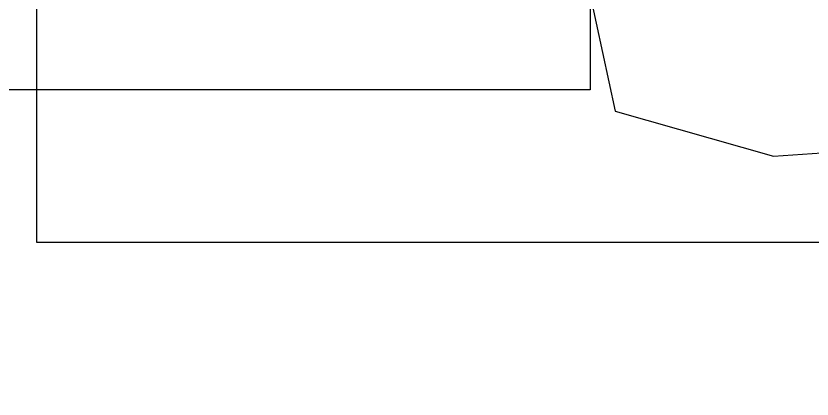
# Model space of a CAD drawing. Header units: metres. Extents: x -2743 to 126, y 13412 to 13916.
# Drawn here: x -2006.7 to -1753.6, y 13450.2 to 13572 of the extents above; entities that cross this region are included whole.
import ezdxf

# ---------------------------------------------------------------- set-up
doc = ezdxf.new("R2010")
doc.units = ezdxf.units.M
for name, color, linetype in [('output[1-12]_brd$0$Граница заказа', 7, 'Continuous'), ('output[1-12]_brd$0$Рамки', 7, 'Continuous'), ('output[19-22]_brd$0$Рамки', 7, 'Continuous'), ('output[23]_brd$0$Рамки', 7, 'Continuous')]:
    doc.layers.add(name, color=color, linetype=linetype)

msp = doc.modelspace()

# ---------------------------------------------------------------- linework, layer by layer
at = {"layer": 'output[1-12]_brd$0$Граница заказа'}
msp.add_lwpolyline([(-2346.58, 13797.27), (-2166.6, 13756.43), (-2146.46, 13744.45), (-2137.06, 13735.44), (-2116.08, 13730.56), (-2106.95, 13730.96), (-2106.95, 13685.73), (-2024.86, 13668.7), (-2016.47, 13689.27), (-1943.72, 13663.31), (-1875.38, 13614.1), (-1826.3, 13588.48), (-1816.17, 13541.73), (-1765.89, 13527.49), (-1735.12, 13529.54), (-1686.15, 13524.76), (-1676.41, 13564.26), (-1525.6, 13535), (-1412.06, 13512.98), (-1427.76, 13454.72), (-1407.55, 13450.24), (-1398.75, 13490), (-1344.68, 13479.8), (-1272.6, 13463)], dxfattribs=at)
at = {"layer": 'output[1-12]_brd$0$Рамки'}
msp.add_lwpolyline([(-2000, 13500), (-2000, 13800), (-1750, 13800), (-1750, 13500), (-2000, 13500)], dxfattribs=at)
at = {"layer": 'output[19-22]_brd$0$Рамки'}
msp.add_lwpolyline([(-2000, 13500), (-2000, 13750)], dxfattribs=at)
at = {"layer": 'output[23]_brd$0$Рамки'}
msp.add_lwpolyline([(-2074.16, 13548.59), (-2074.16, 13798.59), (-1824.16, 13798.59), (-1824.16, 13548.59), (-2074.16, 13548.59)], dxfattribs=at)

doc.saveas('drawing.dxf')
